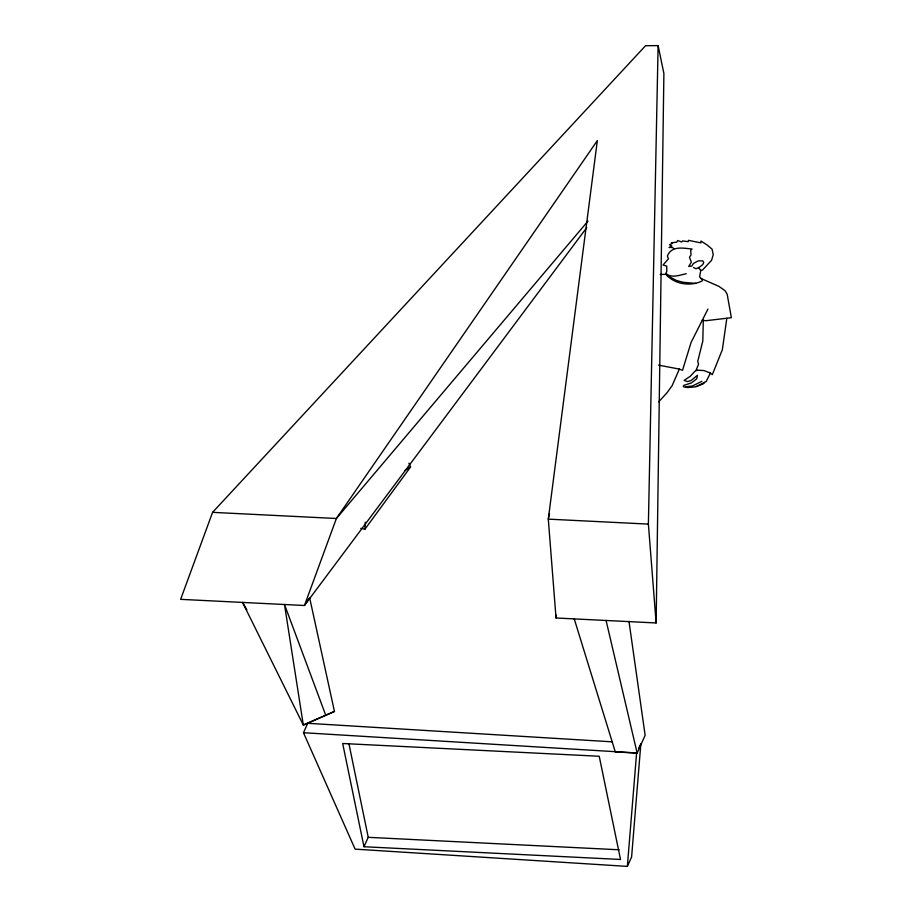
<?xml version="1.0" encoding="UTF-8"?>
<svg xmlns="http://www.w3.org/2000/svg" width="912" height="912" viewBox="0 0 912 912"><rect width="100%" height="100%" fill="white"/><g stroke="black" fill="none" stroke-linecap="round" stroke-linejoin="round"><path stroke-width="1.37" d="M309.122 598.34L304.46 605.5L336.391 518.495L597.349 140.596L548.294 519.133L556.035 617.994L656.127 622.964L648.386 524.104L658.122 45.6L645.548 45.714L212.576 512.35L180.633 599.344L304.46 605.5L586.758 227.635M703.289 320.34L702.81 341.031L697.737 361.369L698.546 364.31L696.095 370.147L703.802 370.523L710.425 373.054L712.306 374.707L722.35 349.706L726.83 318.242M360.776 528.379L364.948 529.177L365.302 522.166M303.468 732.712L355.099 849.129L627.353 866.4L636.61 752.993L303.468 732.712L307.72 723.296L612.511 741.855M640.862 743.588L631.606 856.984L627.353 866.4M556.035 617.994L556.445 615.178M698.489 267.638L700.792 270.454L699.607 276.724L702.4 279.881L702.172 280.942C690.532 286.71 674.458 284.453 665.988 274.295M549.48 513.57L548.294 519.133L648.386 524.104M707.929 309.111L691.125 342.331L682.507 370.318L679.337 369.086L672.167 385.594L667.094 392.639L658.692 401.861M363.979 846.735L342.684 743.508L599.218 756.253L620.513 859.469L363.979 846.735L368.231 837.319L348.954 743.861M638.742 748.296L640.338 744.762M574.241 618.895L615.315 751.944L637.146 753.027L645.137 735.334L628.995 621.437M710.425 373.054L706.173 381.524L695.81 386.813L687.91 387.577L683.932 386.95L683.236 386.243L683.84 385.354L691.444 382.915L696.722 378.811L697.452 375.334L690.908 380.623L687.511 381.569L684.091 380.384L690.259 376.314L694.762 371.412L696.996 370.192M704.44 382.413L703.528 383.701L696.437 386.494M364.948 529.177L410.56 467.001L408.907 463.159M587.955 221.149L336.391 518.495L212.576 512.35M404.632 470.672L410.56 467.001M693.508 267.524L696.004 268.789L699.401 267.227L702.799 264.548L703.745 262.462L702.776 260.9L698.33 260.832L693.371 263.5L691.832 266.087L688.742 266.418L691.353 262.097L689.438 257.309L691.045 254.915L690.658 250.344L692.094 249.033C683.02 248.167 671.597 245.442 667.345 256.055L668.496 258.757L663.07 265.016L666.729 266.122L666.797 271.48L665.92 273.304C670.879 278.684 680.261 274.945 686.257 273.725M701.875 381.307L692.482 385.97L685.516 386.825M309.727 598.158L334.453 711.451L303.32 725.063L242.546 602.422L246.844 609.786M334.453 711.451L303.32 725.063L284.487 604.508L325.652 714.985M700.792 270.454L702.514 270.043L711.554 260.319L713.252 254.63L712.078 249.158L707.153 244.997L700.918 241.019L700.929 242.888L688.48 240.335L688.172 241.68L682.609 240.916L681.686 241.976L677.684 240.551L676.704 242.227L671.471 242.717L672.486 243.287L669.511 244.747L671.791 245.989L669.089 247.517L672.418 247.437L673.888 248.691M660.254 274.466L666.569 274.318M368.231 837.319L619.1 849.779M695.902 283.438L682.974 282.253L676.43 280.463L666.695 275.31M658.498 365.131L679.337 369.086M702.149 320.135L705.671 320.739L731.367 317.707L727.172 294.268L725.12 290.746L718.895 286.357L701.066 278.513M606.081 620.479L637.146 753.027M658.122 45.6L663.89 73.553L656.127 622.964L655.762 618.701"/></g></svg>
